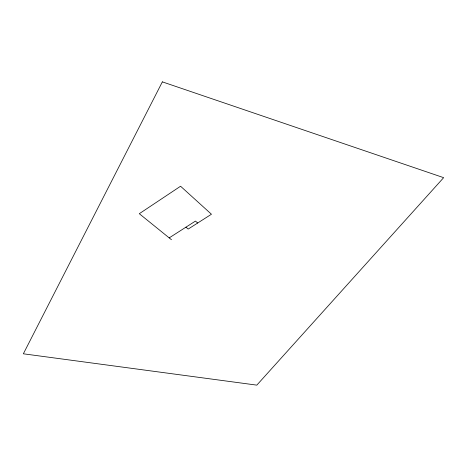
<?xml version="1.0" encoding="UTF-8"?>
<svg xmlns="http://www.w3.org/2000/svg" width="467" height="467" viewBox="0 0 467 467"><rect width="100%" height="100%" fill="white"/><g stroke="black" fill="none" stroke-linecap="round" stroke-linejoin="round"><path stroke-width="0.7" d="M169.194 237.884L195.457 221.078L197.681 223.016M171.477 239.734L139.3 213.705L180.566 186.234L211.452 214.236L188.183 229.075L185.936 227.172M162.353 81.865L23.35 353.799L256.815 385.135L443.65 177.664L162.353 81.865"/></g></svg>
